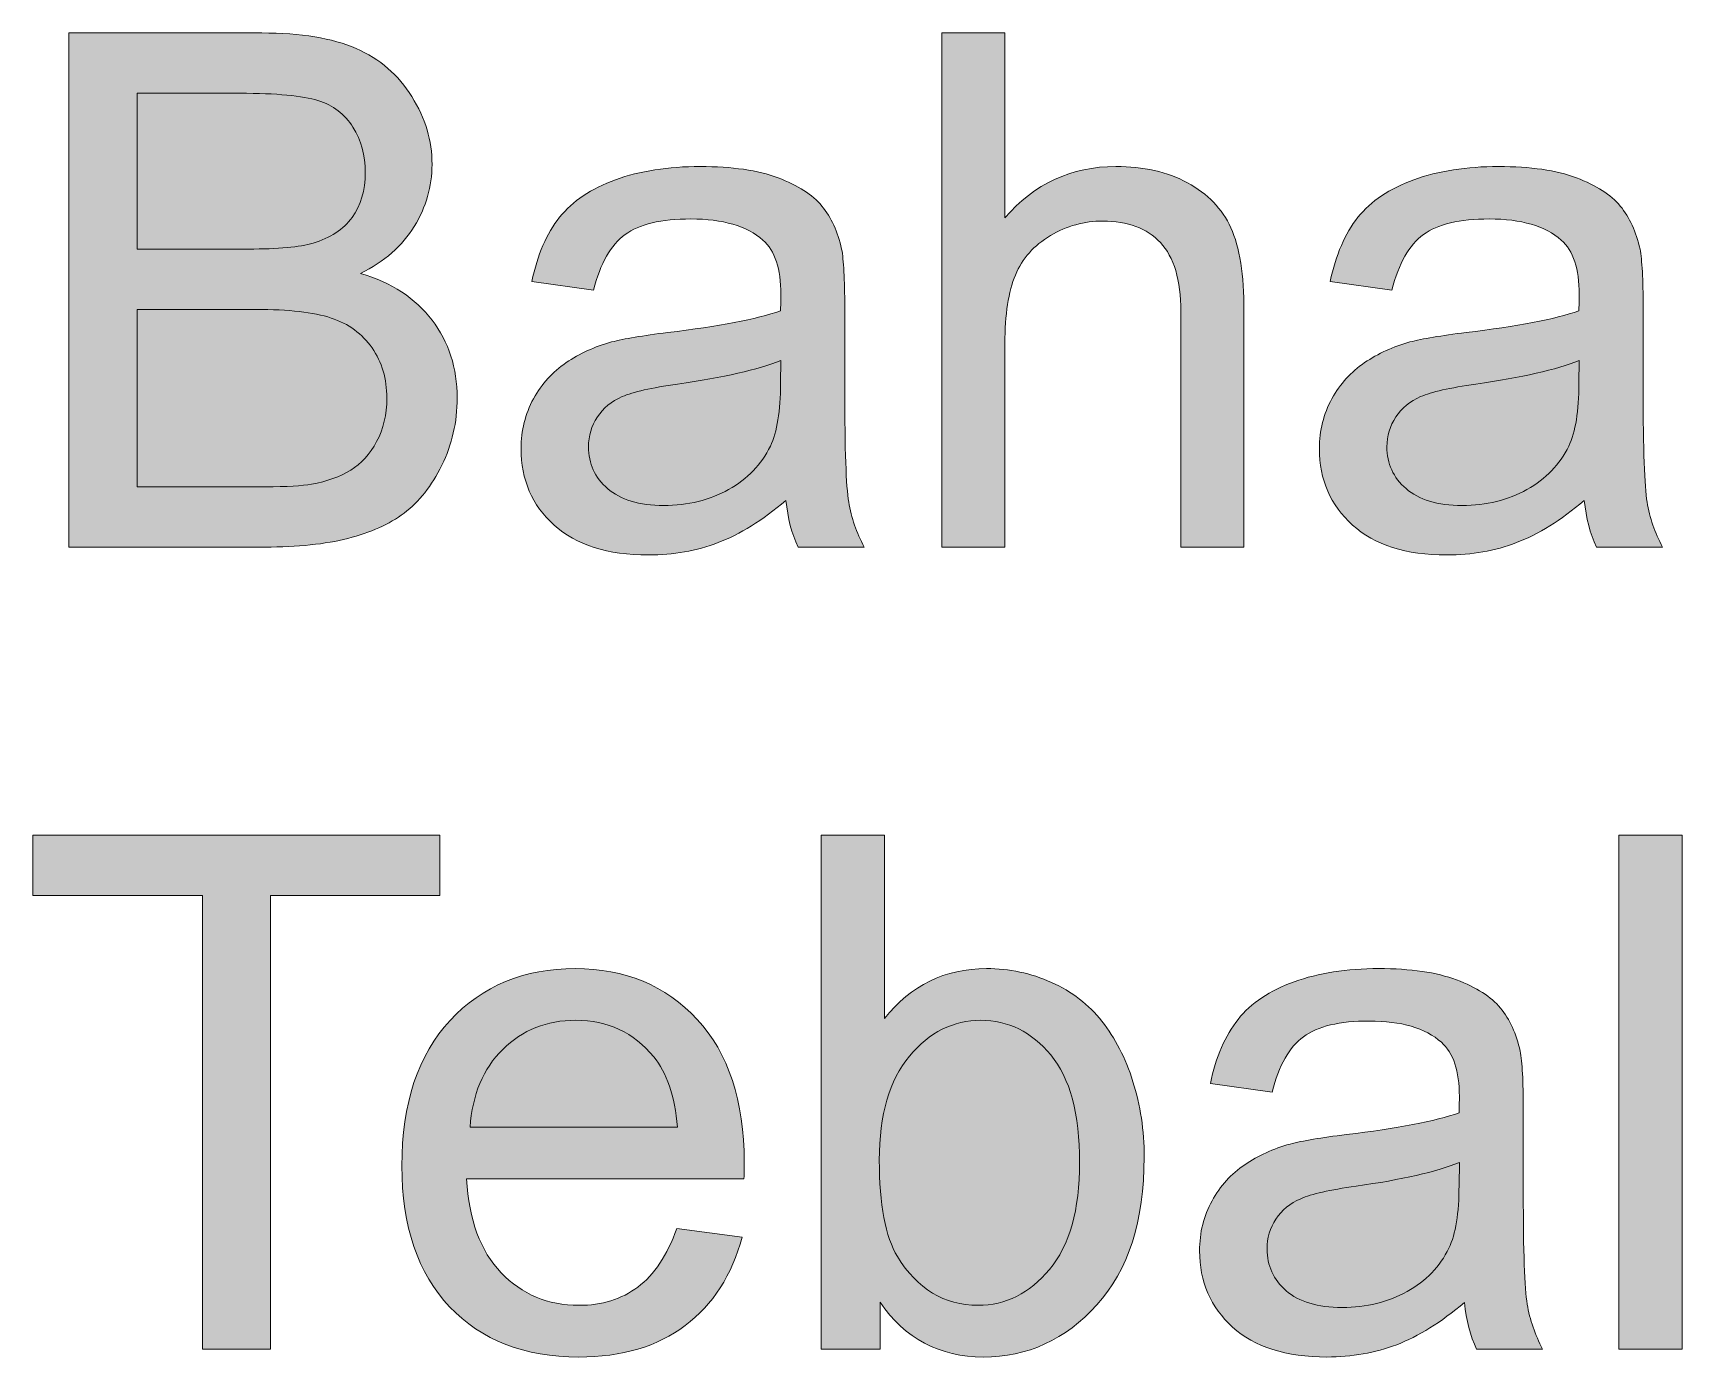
# Model space of a CAD drawing. Header units: centimetres. Extents: x -56 to 56, y -79 to 79.
# Drawn here: x 34.88 to 40.71, y 7.33 to 12.02 of the extents above; entities that cross this region are included whole.
import ezdxf

# ---------------------------------------------------------------- set-up
doc = ezdxf.new("R2010")
doc.units = ezdxf.units.CM
doc.header["$MEASUREMENT"] = 0
doc.layers.add('Layer 1', color=7, linetype='Continuous')

msp = doc.modelspace()

# ---------------------------------------------------------------- hatches: boundary and pattern name
at = {"layer": 'Layer 1'}
h = msp.add_hatch(color=250, dxfattribs=at)
edge = h.paths.add_edge_path(flags=0)
edge.add_spline(control_points=[(35.00271, 10.20026), (35.00271, 10.20026), (35.00271, 12.0189), (35.00271, 12.0189), (35.00271, 12.0189), (35.68512, 12.0189), (35.68512, 12.0189), (35.82398, 12.0189), (35.93531, 12.0007), (36.01956, 11.96387), (36.10338, 11.92704), (36.16899, 11.87031), (36.21641, 11.79369), (36.26424, 11.71749), (36.28795, 11.63748), (36.28795, 11.55366), (36.28795, 11.47619), (36.26678, 11.40295), (36.22487, 11.33437), (36.18296, 11.26579), (36.11946, 11.21033), (36.03437, 11.168), (36.14444, 11.13583), (36.22911, 11.08079), (36.28795, 11.0029), (36.34722, 10.92543), (36.37685, 10.83357), (36.37685, 10.72773), (36.37685, 10.64222), (36.35865, 10.56306), (36.32266, 10.48982), (36.28668, 10.41658), (36.24223, 10.36028), (36.18931, 10.32049), (36.1364, 10.28112), (36.06993, 10.25106), (35.99035, 10.23074), (35.91034, 10.21042), (35.81255, 10.20026), (35.69655, 10.20026), (35.69655, 10.20026), (35.00271, 10.20026), (35.00271, 10.20026)], knot_values=[0, 0, 0, 0, 0.0714286, 0.0714286, 0.0714286, 0.1428571, 0.1428571, 0.1428571, 0.2142857, 0.2142857, 0.2142857, 0.2857143, 0.2857143, 0.2857143, 0.3571429, 0.3571429, 0.3571429, 0.4285714, 0.4285714, 0.4285714, 0.5, 0.5, 0.5, 0.5714286, 0.5714286, 0.5714286, 0.6428571, 0.6428571, 0.6428571, 0.7142857, 0.7142857, 0.7142857, 0.7857143, 0.7857143, 0.7857143, 0.8571429, 0.8571429, 0.8571429, 0.9285714, 0.9285714, 0.9285714, 1, 1, 1, 1], degree=3, periodic=1)
h = msp.add_hatch(color=250, dxfattribs=at)
edge = h.paths.add_edge_path(flags=0)
edge.add_spline(control_points=[(38.09177, 10.20026), (38.09177, 10.20026), (38.09177, 12.0189), (38.09177, 12.0189), (38.09177, 12.0189), (38.31529, 12.0189), (38.31529, 12.0189), (38.31529, 12.0189), (38.31529, 11.36443), (38.31529, 11.36443), (38.41901, 11.48592), (38.54982, 11.54646), (38.70814, 11.54646), (38.80509, 11.54646), (38.88933, 11.52741), (38.9613, 11.48889), (39.03284, 11.45036), (39.08406, 11.39745), (39.11497, 11.32971), (39.14587, 11.26198), (39.16111, 11.16334), (39.16111, 11.03465), (39.16111, 11.03465), (39.16111, 10.20026), (39.16111, 10.20026), (39.16111, 10.20026), (38.93759, 10.20026), (38.93759, 10.20026), (38.93759, 10.20026), (38.93759, 11.0338), (38.93759, 11.0338), (38.93759, 11.14514), (38.91346, 11.22642), (38.86562, 11.27722), (38.81736, 11.32802), (38.74963, 11.35342), (38.66158, 11.35342), (38.59596, 11.35342), (38.53415, 11.33649), (38.47616, 11.3022), (38.41816, 11.26791), (38.3771, 11.22134), (38.35212, 11.1625), (38.32757, 11.10408), (38.31529, 11.02322), (38.31529, 10.91993), (38.31529, 10.91993), (38.31529, 10.20026), (38.31529, 10.20026), (38.31529, 10.20026), (38.09177, 10.20026), (38.09177, 10.20026)], knot_values=[0, 0, 0, 0, 0.0588235, 0.0588235, 0.0588235, 0.1176471, 0.1176471, 0.1176471, 0.1764706, 0.1764706, 0.1764706, 0.2352941, 0.2352941, 0.2352941, 0.2941176, 0.2941176, 0.2941176, 0.3529412, 0.3529412, 0.3529412, 0.4117647, 0.4117647, 0.4117647, 0.4705882, 0.4705882, 0.4705882, 0.5294118, 0.5294118, 0.5294118, 0.5882353, 0.5882353, 0.5882353, 0.6470588, 0.6470588, 0.6470588, 0.7058824, 0.7058824, 0.7058824, 0.7647059, 0.7647059, 0.7647059, 0.8235294, 0.8235294, 0.8235294, 0.8823529, 0.8823529, 0.8823529, 0.9411765, 0.9411765, 0.9411765, 1, 1, 1, 1], degree=3, periodic=1)
h = msp.add_hatch(color=250, dxfattribs=at)
edge = h.paths.add_edge_path(flags=0)
edge.add_spline(control_points=[(35.24401, 11.25436), (35.24401, 11.25436), (35.63729, 11.25436), (35.63729, 11.25436), (35.74397, 11.25436), (35.82059, 11.26156), (35.86673, 11.27553), (35.92812, 11.29373), (35.97426, 11.32421), (36.00516, 11.36654), (36.03607, 11.40888), (36.05173, 11.46179), (36.05173, 11.52572), (36.05173, 11.58625), (36.03734, 11.63959), (36.00813, 11.68531), (35.97934, 11.73146), (35.93785, 11.76321), (35.88409, 11.78014), (35.83033, 11.79707), (35.73804, 11.80554), (35.60765, 11.80554), (35.60765, 11.80554), (35.24401, 11.80554), (35.24401, 11.80554), (35.24401, 11.80554), (35.24401, 11.25436), (35.24401, 11.25436)], knot_values=[0, 0, 0, 0, 0.1111111, 0.1111111, 0.1111111, 0.2222222, 0.2222222, 0.2222222, 0.3333333, 0.3333333, 0.3333333, 0.4444444, 0.4444444, 0.4444444, 0.5555556, 0.5555556, 0.5555556, 0.6666667, 0.6666667, 0.6666667, 0.7777778, 0.7777778, 0.7777778, 0.8888889, 0.8888889, 0.8888889, 1, 1, 1, 1], degree=3, periodic=1)
h = msp.add_hatch(color=250, dxfattribs=at)
edge = h.paths.add_edge_path(flags=0)
edge.add_spline(control_points=[(37.54017, 10.36536), (37.4572, 10.29466), (37.37719, 10.24513), (37.30056, 10.21592), (37.22394, 10.18671), (37.14181, 10.17232), (37.05376, 10.17232), (36.90898, 10.17232), (36.79764, 10.20746), (36.71975, 10.27815), (36.64186, 10.34843), (36.60291, 10.4386), (36.60291, 10.54824), (36.60291, 10.61259), (36.61773, 10.67143), (36.64694, 10.72477), (36.67657, 10.77811), (36.71509, 10.82044), (36.76251, 10.85262), (36.81034, 10.88479), (36.86368, 10.90934), (36.92337, 10.92585), (36.9674, 10.93728), (37.03386, 10.94829), (37.12234, 10.9593), (37.30268, 10.98046), (37.43603, 11.00629), (37.52112, 11.03592), (37.52197, 11.0664), (37.52239, 11.08587), (37.52239, 11.09392), (37.52239, 11.18451), (37.50122, 11.24843), (37.45889, 11.28569), (37.40174, 11.33606), (37.31665, 11.36104), (37.20404, 11.36104), (37.09863, 11.36104), (37.02074, 11.34241), (36.97079, 11.30558), (36.92041, 11.26875), (36.88358, 11.20356), (36.85945, 11.10958), (36.85945, 11.10958), (36.64101, 11.14006), (36.64101, 11.14006), (36.66091, 11.23362), (36.6935, 11.30939), (36.73922, 11.36697), (36.78494, 11.42454), (36.85098, 11.46857), (36.93734, 11.49989), (37.02328, 11.5308), (37.12361, 11.54646), (37.23706, 11.54646), (37.34967, 11.54646), (37.44153, 11.53334), (37.51223, 11.50667), (37.5825, 11.48), (37.63457, 11.44698), (37.66759, 11.40676), (37.70061, 11.36654), (37.7239, 11.31574), (37.73744, 11.25436), (37.74464, 11.21626), (37.74845, 11.14768), (37.74845, 11.04904), (37.74845, 11.04904), (37.74845, 10.75271), (37.74845, 10.75271), (37.74845, 10.5457), (37.75311, 10.41489), (37.76242, 10.35943), (37.77131, 10.30398), (37.78994, 10.25106), (37.81703, 10.20026), (37.81703, 10.20026), (37.58335, 10.20026), (37.58335, 10.20026), (37.56091, 10.24725), (37.54652, 10.30228), (37.54017, 10.36536)], knot_values=[0, 0, 0, 0, 0.037037, 0.037037, 0.037037, 0.0740741, 0.0740741, 0.0740741, 0.1111111, 0.1111111, 0.1111111, 0.1481481, 0.1481481, 0.1481481, 0.1851852, 0.1851852, 0.1851852, 0.2222222, 0.2222222, 0.2222222, 0.2592593, 0.2592593, 0.2592593, 0.2962963, 0.2962963, 0.2962963, 0.3333333, 0.3333333, 0.3333333, 0.3703704, 0.3703704, 0.3703704, 0.4074074, 0.4074074, 0.4074074, 0.4444444, 0.4444444, 0.4444444, 0.4814815, 0.4814815, 0.4814815, 0.5185185, 0.5185185, 0.5185185, 0.5555556, 0.5555556, 0.5555556, 0.5925926, 0.5925926, 0.5925926, 0.6296296, 0.6296296, 0.6296296, 0.6666667, 0.6666667, 0.6666667, 0.7037037, 0.7037037, 0.7037037, 0.7407407, 0.7407407, 0.7407407, 0.7777778, 0.7777778, 0.7777778, 0.8148148, 0.8148148, 0.8148148, 0.8518519, 0.8518519, 0.8518519, 0.8888889, 0.8888889, 0.8888889, 0.9259259, 0.9259259, 0.9259259, 0.962963, 0.962963, 0.962963, 1, 1, 1, 1], degree=3, periodic=1)
h = msp.add_hatch(color=250, dxfattribs=at)
edge = h.paths.add_edge_path(flags=0)
edge.add_spline(control_points=[(40.36549, 10.36536), (40.28252, 10.29466), (40.20251, 10.24513), (40.12588, 10.21592), (40.04926, 10.18671), (39.96713, 10.17232), (39.87908, 10.17232), (39.7343, 10.17232), (39.62296, 10.20746), (39.54507, 10.27815), (39.46718, 10.34843), (39.42823, 10.4386), (39.42823, 10.54824), (39.42823, 10.61259), (39.44305, 10.67143), (39.47226, 10.72477), (39.50189, 10.77811), (39.54041, 10.82044), (39.58783, 10.85262), (39.63566, 10.88479), (39.689, 10.90934), (39.74869, 10.92585), (39.79272, 10.93728), (39.85918, 10.94829), (39.94766, 10.9593), (40.128, 10.98046), (40.26135, 11.00629), (40.34644, 11.03592), (40.34729, 11.0664), (40.34771, 11.08587), (40.34771, 11.09392), (40.34771, 11.18451), (40.32654, 11.24843), (40.28421, 11.28569), (40.22706, 11.33606), (40.14197, 11.36104), (40.02936, 11.36104), (39.92395, 11.36104), (39.84606, 11.34241), (39.79611, 11.30558), (39.74573, 11.26875), (39.7089, 11.20356), (39.68477, 11.10958), (39.68477, 11.10958), (39.46633, 11.14006), (39.46633, 11.14006), (39.48623, 11.23362), (39.51882, 11.30939), (39.56454, 11.36697), (39.61026, 11.42454), (39.6763, 11.46857), (39.76266, 11.49989), (39.8486, 11.5308), (39.94893, 11.54646), (40.06238, 11.54646), (40.17499, 11.54646), (40.26685, 11.53334), (40.33755, 11.50667), (40.40782, 11.48), (40.45989, 11.44698), (40.49291, 11.40676), (40.52593, 11.36654), (40.54922, 11.31574), (40.56276, 11.25436), (40.56996, 11.21626), (40.57377, 11.14768), (40.57377, 11.04904), (40.57377, 11.04904), (40.57377, 10.75271), (40.57377, 10.75271), (40.57377, 10.5457), (40.57843, 10.41489), (40.58774, 10.35943), (40.59663, 10.30398), (40.61526, 10.25106), (40.64235, 10.20026), (40.64235, 10.20026), (40.40867, 10.20026), (40.40867, 10.20026), (40.38623, 10.24725), (40.37184, 10.30228), (40.36549, 10.36536)], knot_values=[0, 0, 0, 0, 0.037037, 0.037037, 0.037037, 0.0740741, 0.0740741, 0.0740741, 0.1111111, 0.1111111, 0.1111111, 0.1481481, 0.1481481, 0.1481481, 0.1851852, 0.1851852, 0.1851852, 0.2222222, 0.2222222, 0.2222222, 0.2592593, 0.2592593, 0.2592593, 0.2962963, 0.2962963, 0.2962963, 0.3333333, 0.3333333, 0.3333333, 0.3703704, 0.3703704, 0.3703704, 0.4074074, 0.4074074, 0.4074074, 0.4444444, 0.4444444, 0.4444444, 0.4814815, 0.4814815, 0.4814815, 0.5185185, 0.5185185, 0.5185185, 0.5555556, 0.5555556, 0.5555556, 0.5925926, 0.5925926, 0.5925926, 0.6296296, 0.6296296, 0.6296296, 0.6666667, 0.6666667, 0.6666667, 0.7037037, 0.7037037, 0.7037037, 0.7407407, 0.7407407, 0.7407407, 0.7777778, 0.7777778, 0.7777778, 0.8148148, 0.8148148, 0.8148148, 0.8518519, 0.8518519, 0.8518519, 0.8888889, 0.8888889, 0.8888889, 0.9259259, 0.9259259, 0.9259259, 0.962963, 0.962963, 0.962963, 1, 1, 1, 1], degree=3, periodic=1)
h = msp.add_hatch(color=250, dxfattribs=at)
edge = h.paths.add_edge_path(flags=0)
edge.add_spline(control_points=[(35.24401, 10.41362), (35.24401, 10.41362), (35.69698, 10.41362), (35.69698, 10.41362), (35.77487, 10.41362), (35.82948, 10.41658), (35.86123, 10.42251), (35.91626, 10.43225), (35.96283, 10.44876), (36.00008, 10.47204), (36.03734, 10.49532), (36.06782, 10.52919), (36.09195, 10.57364), (36.11608, 10.61809), (36.12793, 10.66931), (36.12793, 10.72731), (36.12793, 10.79547), (36.11057, 10.85431), (36.07544, 10.90469), (36.04072, 10.95506), (35.99246, 10.9902), (35.93066, 11.01052), (35.86927, 11.03084), (35.78037, 11.041), (35.6648, 11.041), (35.6648, 11.041), (35.24401, 11.041), (35.24401, 11.041), (35.24401, 11.041), (35.24401, 10.41362), (35.24401, 10.41362)], knot_values=[0, 0, 0, 0, 0.1, 0.1, 0.1, 0.2, 0.2, 0.2, 0.3, 0.3, 0.3, 0.4, 0.4, 0.4, 0.5, 0.5, 0.5, 0.6, 0.6, 0.6, 0.7, 0.7, 0.7, 0.8, 0.8, 0.8, 0.9, 0.9, 0.9, 1, 1, 1, 1], degree=3, periodic=1)
h = msp.add_hatch(color=250, dxfattribs=at)
edge = h.paths.add_edge_path(flags=0)
edge.add_spline(control_points=[(37.52239, 10.86066), (37.44111, 10.82764), (37.31919, 10.7997), (37.15663, 10.77684), (37.06434, 10.76372), (36.99915, 10.7489), (36.96105, 10.73239), (36.92295, 10.71588), (36.89374, 10.69175), (36.873, 10.66042), (36.85225, 10.62867), (36.84167, 10.59354), (36.84167, 10.55459), (36.84167, 10.49575), (36.86411, 10.44622), (36.9094, 10.40685), (36.9547, 10.36748), (37.02074, 10.34758), (37.10752, 10.34758), (37.19346, 10.34758), (37.27008, 10.36621), (37.33739, 10.40388), (37.40428, 10.44114), (37.45381, 10.49236), (37.48514, 10.55713), (37.50927, 10.60751), (37.52112, 10.68159), (37.52112, 10.77938), (37.52112, 10.77938), (37.52239, 10.86066), (37.52239, 10.86066)], knot_values=[0, 0, 0, 0, 0.1, 0.1, 0.1, 0.2, 0.2, 0.2, 0.3, 0.3, 0.3, 0.4, 0.4, 0.4, 0.5, 0.5, 0.5, 0.6, 0.6, 0.6, 0.7, 0.7, 0.7, 0.8, 0.8, 0.8, 0.9, 0.9, 0.9, 1, 1, 1, 1], degree=3, periodic=1)
h = msp.add_hatch(color=250, dxfattribs=at)
edge = h.paths.add_edge_path(flags=0)
edge.add_spline(control_points=[(40.34771, 10.86066), (40.26643, 10.82764), (40.14451, 10.7997), (39.98195, 10.77684), (39.88966, 10.76372), (39.82447, 10.7489), (39.78637, 10.73239), (39.74827, 10.71588), (39.71906, 10.69175), (39.69832, 10.66042), (39.67757, 10.62867), (39.66699, 10.59354), (39.66699, 10.55459), (39.66699, 10.49575), (39.68943, 10.44622), (39.73472, 10.40685), (39.78002, 10.36748), (39.84606, 10.34758), (39.93284, 10.34758), (40.01878, 10.34758), (40.0954, 10.36621), (40.16271, 10.40388), (40.2296, 10.44114), (40.27913, 10.49236), (40.31046, 10.55713), (40.33459, 10.60751), (40.34644, 10.68159), (40.34644, 10.77938), (40.34644, 10.77938), (40.34771, 10.86066), (40.34771, 10.86066)], knot_values=[0, 0, 0, 0, 0.1, 0.1, 0.1, 0.2, 0.2, 0.2, 0.3, 0.3, 0.3, 0.4, 0.4, 0.4, 0.5, 0.5, 0.5, 0.6, 0.6, 0.6, 0.7, 0.7, 0.7, 0.8, 0.8, 0.8, 0.9, 0.9, 0.9, 1, 1, 1, 1], degree=3, periodic=1)
h = msp.add_hatch(color=250, dxfattribs=at)
edge = h.paths.add_edge_path(flags=0)
edge.add_spline(control_points=[(35.47515, 7.36265), (35.47515, 7.36265), (35.47515, 8.96793), (35.47515, 8.96793), (35.47515, 8.96793), (34.87571, 8.96793), (34.87571, 8.96793), (34.87571, 8.96793), (34.87571, 9.18129), (34.87571, 9.18129), (34.87571, 9.18129), (36.31589, 9.18129), (36.31589, 9.18129), (36.31589, 9.18129), (36.31589, 8.96793), (36.31589, 8.96793), (36.31589, 8.96793), (35.71645, 8.96793), (35.71645, 8.96793), (35.71645, 8.96793), (35.71645, 7.36265), (35.71645, 7.36265), (35.71645, 7.36265), (35.47515, 7.36265), (35.47515, 7.36265)], knot_values=[0, 0, 0, 0, 0.125, 0.125, 0.125, 0.25, 0.25, 0.25, 0.375, 0.375, 0.375, 0.5, 0.5, 0.5, 0.625, 0.625, 0.625, 0.75, 0.75, 0.75, 0.875, 0.875, 0.875, 1, 1, 1, 1], degree=3, periodic=1)
h = msp.add_hatch(color=250, dxfattribs=at)
edge = h.paths.add_edge_path(flags=0)
edge.add_spline(control_points=[(37.87333, 7.36265), (37.87333, 7.36265), (37.66505, 7.36265), (37.66505, 7.36265), (37.66505, 7.36265), (37.66505, 9.18129), (37.66505, 9.18129), (37.66505, 9.18129), (37.88857, 9.18129), (37.88857, 9.18129), (37.88857, 9.18129), (37.88857, 8.53232), (37.88857, 8.53232), (37.98297, 8.65001), (38.1032, 8.70885), (38.24967, 8.70885), (38.33053, 8.70885), (38.40758, 8.69276), (38.47997, 8.66017), (38.55236, 8.62757), (38.61162, 8.58143), (38.65861, 8.52258), (38.70518, 8.46332), (38.74201, 8.3922), (38.76826, 8.3088), (38.79493, 8.22583), (38.80805, 8.1365), (38.80805, 8.04168), (38.80805, 7.81646), (38.75217, 7.64205), (38.64083, 7.51928), (38.52907, 7.39609), (38.3953, 7.33471), (38.23909, 7.33471), (38.08373, 7.33471), (37.96181, 7.39948), (37.87333, 7.5286), (37.87333, 7.5286), (37.87333, 7.36265), (37.87333, 7.36265)], knot_values=[0, 0, 0, 0, 0.0769231, 0.0769231, 0.0769231, 0.1538462, 0.1538462, 0.1538462, 0.2307692, 0.2307692, 0.2307692, 0.3076923, 0.3076923, 0.3076923, 0.3846154, 0.3846154, 0.3846154, 0.4615385, 0.4615385, 0.4615385, 0.5384615, 0.5384615, 0.5384615, 0.6153846, 0.6153846, 0.6153846, 0.6923077, 0.6923077, 0.6923077, 0.7692308, 0.7692308, 0.7692308, 0.8461538, 0.8461538, 0.8461538, 0.9230769, 0.9230769, 0.9230769, 1, 1, 1, 1], degree=3, periodic=1)
h = msp.add_hatch(color=250, dxfattribs=at)
edge = h.paths.add_edge_path(flags=0)
edge.add_spline(control_points=[(40.48783, 7.36265), (40.48783, 7.36265), (40.48783, 9.18129), (40.48783, 9.18129), (40.48783, 9.18129), (40.71135, 9.18129), (40.71135, 9.18129), (40.71135, 9.18129), (40.71135, 7.36265), (40.71135, 7.36265), (40.71135, 7.36265), (40.48783, 7.36265), (40.48783, 7.36265)], knot_values=[0, 0, 0, 0, 0.25, 0.25, 0.25, 0.5, 0.5, 0.5, 0.75, 0.75, 0.75, 1, 1, 1, 1], degree=3, periodic=1)
h = msp.add_hatch(color=250, dxfattribs=at)
edge = h.paths.add_edge_path(flags=0)
edge.add_spline(control_points=[(37.15409, 7.78937), (37.15409, 7.78937), (37.38523, 7.75889), (37.38523, 7.75889), (37.34925, 7.62469), (37.28194, 7.52013), (37.18372, 7.44605), (37.08551, 7.37196), (36.9602, 7.33471), (36.80738, 7.33471), (36.61519, 7.33471), (36.46279, 7.39398), (36.35018, 7.51251), (36.23757, 7.63062), (36.18127, 7.79699), (36.18127, 8.01077), (36.18127, 8.23175), (36.238, 8.40363), (36.35187, 8.52555), (36.46575, 8.64789), (36.61349, 8.70885), (36.7951, 8.70885), (36.97079, 8.70885), (37.1143, 8.64916), (37.22563, 8.52936), (37.33697, 8.40955), (37.39285, 8.24107), (37.39285, 8.0239), (37.39285, 8.01077), (37.39243, 7.99088), (37.39158, 7.96463), (37.39158, 7.96463), (36.40987, 7.96463), (36.40987, 7.96463), (36.41834, 7.82027), (36.45898, 7.70936), (36.53264, 7.63274), (36.60587, 7.55611), (36.69774, 7.51759), (36.80738, 7.51759), (36.88908, 7.51759), (36.95893, 7.53918), (37.01651, 7.58236), (37.0745, 7.62554), (37.12022, 7.69454), (37.15409, 7.78937)], knot_values=[0, 0, 0, 0, 0.0666667, 0.0666667, 0.0666667, 0.1333333, 0.1333333, 0.1333333, 0.2, 0.2, 0.2, 0.2666667, 0.2666667, 0.2666667, 0.3333333, 0.3333333, 0.3333333, 0.4, 0.4, 0.4, 0.4666667, 0.4666667, 0.4666667, 0.5333333, 0.5333333, 0.5333333, 0.6, 0.6, 0.6, 0.6666667, 0.6666667, 0.6666667, 0.7333333, 0.7333333, 0.7333333, 0.8, 0.8, 0.8, 0.8666667, 0.8666667, 0.8666667, 0.9333333, 0.9333333, 0.9333333, 1, 1, 1, 1], degree=3, periodic=1)
h = msp.add_hatch(color=250, dxfattribs=at)
edge = h.paths.add_edge_path(flags=0)
edge.add_spline(control_points=[(39.94131, 7.52775), (39.85834, 7.45705), (39.77833, 7.40752), (39.7017, 7.37831), (39.62508, 7.3491), (39.54295, 7.33471), (39.4549, 7.33471), (39.31012, 7.33471), (39.19878, 7.36985), (39.12089, 7.44054), (39.043, 7.51082), (39.00405, 7.60099), (39.00405, 7.71063), (39.00405, 7.77498), (39.01887, 7.83382), (39.04808, 7.88716), (39.07771, 7.9405), (39.11623, 7.98283), (39.16365, 8.01501), (39.21148, 8.04718), (39.26482, 8.07173), (39.32451, 8.08824), (39.36854, 8.09967), (39.435, 8.11068), (39.52348, 8.12169), (39.70382, 8.14285), (39.83717, 8.16868), (39.92226, 8.19831), (39.92311, 8.22879), (39.92353, 8.24826), (39.92353, 8.25631), (39.92353, 8.3469), (39.90236, 8.41082), (39.86003, 8.44808), (39.80288, 8.49845), (39.71779, 8.52343), (39.60518, 8.52343), (39.49977, 8.52343), (39.42188, 8.5048), (39.37193, 8.46797), (39.32155, 8.43114), (39.28472, 8.36595), (39.26059, 8.27197), (39.26059, 8.27197), (39.04215, 8.30245), (39.04215, 8.30245), (39.06205, 8.39601), (39.09464, 8.47178), (39.14036, 8.52936), (39.18608, 8.58693), (39.25212, 8.63096), (39.33848, 8.66228), (39.42442, 8.69319), (39.52475, 8.70885), (39.6382, 8.70885), (39.75081, 8.70885), (39.84267, 8.69573), (39.91337, 8.66906), (39.98364, 8.64239), (40.03571, 8.60937), (40.06873, 8.56915), (40.10175, 8.52893), (40.12504, 8.47813), (40.13858, 8.41675), (40.14578, 8.37865), (40.14959, 8.31007), (40.14959, 8.21143), (40.14959, 8.21143), (40.14959, 7.9151), (40.14959, 7.9151), (40.14959, 7.70809), (40.15425, 7.57728), (40.16356, 7.52182), (40.17245, 7.46637), (40.19108, 7.41345), (40.21817, 7.36265), (40.21817, 7.36265), (39.98449, 7.36265), (39.98449, 7.36265), (39.96205, 7.40964), (39.94766, 7.46467), (39.94131, 7.52775)], knot_values=[0, 0, 0, 0, 0.037037, 0.037037, 0.037037, 0.0740741, 0.0740741, 0.0740741, 0.1111111, 0.1111111, 0.1111111, 0.1481481, 0.1481481, 0.1481481, 0.1851852, 0.1851852, 0.1851852, 0.2222222, 0.2222222, 0.2222222, 0.2592593, 0.2592593, 0.2592593, 0.2962963, 0.2962963, 0.2962963, 0.3333333, 0.3333333, 0.3333333, 0.3703704, 0.3703704, 0.3703704, 0.4074074, 0.4074074, 0.4074074, 0.4444444, 0.4444444, 0.4444444, 0.4814815, 0.4814815, 0.4814815, 0.5185185, 0.5185185, 0.5185185, 0.5555556, 0.5555556, 0.5555556, 0.5925926, 0.5925926, 0.5925926, 0.6296296, 0.6296296, 0.6296296, 0.6666667, 0.6666667, 0.6666667, 0.7037037, 0.7037037, 0.7037037, 0.7407407, 0.7407407, 0.7407407, 0.7777778, 0.7777778, 0.7777778, 0.8148148, 0.8148148, 0.8148148, 0.8518519, 0.8518519, 0.8518519, 0.8888889, 0.8888889, 0.8888889, 0.9259259, 0.9259259, 0.9259259, 0.962963, 0.962963, 0.962963, 1, 1, 1, 1], degree=3, periodic=1)
h = msp.add_hatch(color=250, dxfattribs=at)
edge = h.paths.add_edge_path(flags=0)
edge.add_spline(control_points=[(36.42257, 8.14751), (36.42257, 8.14751), (37.15663, 8.14751), (37.15663, 8.14751), (37.14689, 8.25842), (37.11853, 8.3414), (37.07239, 8.39685), (37.00169, 8.48279), (36.9094, 8.52597), (36.79637, 8.52597), (36.69393, 8.52597), (36.60799, 8.49168), (36.53814, 8.4231), (36.46871, 8.35452), (36.43019, 8.26266), (36.42257, 8.14751)], knot_values=[0, 0, 0, 0, 0.2, 0.2, 0.2, 0.4, 0.4, 0.4, 0.6, 0.6, 0.6, 0.8, 0.8, 0.8, 1, 1, 1, 1], degree=3, periodic=1)
h = msp.add_hatch(color=250, dxfattribs=at)
edge = h.paths.add_edge_path(flags=0)
edge.add_spline(control_points=[(37.87079, 8.03152), (37.87079, 7.87404), (37.89238, 7.76016), (37.93514, 7.68989), (38.00541, 7.57516), (38.10024, 7.51759), (38.22004, 7.51759), (38.31783, 7.51759), (38.40207, 7.55992), (38.47277, 7.64459), (38.54389, 7.72926), (38.57945, 7.85541), (38.57945, 8.02305), (38.57945, 8.19492), (38.54558, 8.3215), (38.47743, 8.4032), (38.40927, 8.48491), (38.32672, 8.52597), (38.2302, 8.52597), (38.13241, 8.52597), (38.04817, 8.48364), (37.97747, 8.39897), (37.90635, 8.3143), (37.87079, 8.19196), (37.87079, 8.03152)], knot_values=[0, 0, 0, 0, 0.125, 0.125, 0.125, 0.25, 0.25, 0.25, 0.375, 0.375, 0.375, 0.5, 0.5, 0.5, 0.625, 0.625, 0.625, 0.75, 0.75, 0.75, 0.875, 0.875, 0.875, 1, 1, 1, 1], degree=3, periodic=1)
h = msp.add_hatch(color=250, dxfattribs=at)
edge = h.paths.add_edge_path(flags=0)
edge.add_spline(control_points=[(39.92353, 8.02305), (39.84225, 7.99003), (39.72033, 7.96209), (39.55777, 7.93923), (39.46548, 7.92611), (39.40029, 7.91129), (39.36219, 7.89478), (39.32409, 7.87827), (39.29488, 7.85414), (39.27414, 7.82281), (39.25339, 7.79106), (39.24281, 7.75593), (39.24281, 7.71698), (39.24281, 7.65814), (39.26525, 7.60861), (39.31054, 7.56924), (39.35584, 7.52987), (39.42188, 7.50997), (39.50866, 7.50997), (39.5946, 7.50997), (39.67122, 7.5286), (39.73853, 7.56627), (39.80542, 7.60353), (39.85495, 7.65475), (39.88628, 7.71952), (39.91041, 7.7699), (39.92226, 7.84398), (39.92226, 7.94177), (39.92226, 7.94177), (39.92353, 8.02305), (39.92353, 8.02305)], knot_values=[0, 0, 0, 0, 0.1, 0.1, 0.1, 0.2, 0.2, 0.2, 0.3, 0.3, 0.3, 0.4, 0.4, 0.4, 0.5, 0.5, 0.5, 0.6, 0.6, 0.6, 0.7, 0.7, 0.7, 0.8, 0.8, 0.8, 0.9, 0.9, 0.9, 1, 1, 1, 1], degree=3, periodic=1)

# ---------------------------------------------------------------- linework, layer by layer
at = {"layer": 'Layer 1', "color": 250, "lineweight": 9}
for points, knots in [([(35.00271, 10.20026), (35.00271, 10.20026), (35.00271, 12.0189), (35.00271, 12.0189), (35.00271, 12.0189), (35.68512, 12.0189), (35.68512, 12.0189), (35.82398, 12.0189), (35.93531, 12.0007), (36.01956, 11.96387), (36.10338, 11.92704), (36.16899, 11.87031), (36.21641, 11.79369), (36.26424, 11.71749), (36.28795, 11.63748), (36.28795, 11.55366), (36.28795, 11.47619), (36.26678, 11.40295), (36.22487, 11.33437), (36.18296, 11.26579), (36.11946, 11.21033), (36.03437, 11.168), (36.14444, 11.13583), (36.22911, 11.08079), (36.28795, 11.0029), (36.34722, 10.92543), (36.37685, 10.83357), (36.37685, 10.72773), (36.37685, 10.64222), (36.35865, 10.56306), (36.32266, 10.48982), (36.28668, 10.41658), (36.24223, 10.36028), (36.18931, 10.32049), (36.1364, 10.28112), (36.06993, 10.25106), (35.99035, 10.23074), (35.91034, 10.21042), (35.81255, 10.20026), (35.69655, 10.20026), (35.69655, 10.20026), (35.00271, 10.20026), (35.00271, 10.20026)], [0, 0, 0, 0, 0.0714286, 0.0714286, 0.0714286, 0.1428571, 0.1428571, 0.1428571, 0.2142857, 0.2142857, 0.2142857, 0.2857143, 0.2857143, 0.2857143, 0.3571429, 0.3571429, 0.3571429, 0.4285714, 0.4285714, 0.4285714, 0.5, 0.5, 0.5, 0.5714286, 0.5714286, 0.5714286, 0.6428571, 0.6428571, 0.6428571, 0.7142857, 0.7142857, 0.7142857, 0.7857143, 0.7857143, 0.7857143, 0.8571429, 0.8571429, 0.8571429, 0.9285714, 0.9285714, 0.9285714, 1, 1, 1, 1]), ([(38.09177, 10.20026), (38.09177, 10.20026), (38.09177, 12.0189), (38.09177, 12.0189), (38.09177, 12.0189), (38.31529, 12.0189), (38.31529, 12.0189), (38.31529, 12.0189), (38.31529, 11.36443), (38.31529, 11.36443), (38.41901, 11.48592), (38.54982, 11.54646), (38.70814, 11.54646), (38.80509, 11.54646), (38.88933, 11.52741), (38.9613, 11.48889), (39.03284, 11.45036), (39.08406, 11.39745), (39.11497, 11.32971), (39.14587, 11.26198), (39.16111, 11.16334), (39.16111, 11.03465), (39.16111, 11.03465), (39.16111, 10.20026), (39.16111, 10.20026), (39.16111, 10.20026), (38.93759, 10.20026), (38.93759, 10.20026), (38.93759, 10.20026), (38.93759, 11.0338), (38.93759, 11.0338), (38.93759, 11.14514), (38.91346, 11.22642), (38.86562, 11.27722), (38.81736, 11.32802), (38.74963, 11.35342), (38.66158, 11.35342), (38.59596, 11.35342), (38.53415, 11.33649), (38.47616, 11.3022), (38.41816, 11.26791), (38.3771, 11.22134), (38.35212, 11.1625), (38.32757, 11.10408), (38.31529, 11.02322), (38.31529, 10.91993), (38.31529, 10.91993), (38.31529, 10.20026), (38.31529, 10.20026), (38.31529, 10.20026), (38.09177, 10.20026), (38.09177, 10.20026)], [0, 0, 0, 0, 0.0588235, 0.0588235, 0.0588235, 0.1176471, 0.1176471, 0.1176471, 0.1764706, 0.1764706, 0.1764706, 0.2352941, 0.2352941, 0.2352941, 0.2941176, 0.2941176, 0.2941176, 0.3529412, 0.3529412, 0.3529412, 0.4117647, 0.4117647, 0.4117647, 0.4705882, 0.4705882, 0.4705882, 0.5294118, 0.5294118, 0.5294118, 0.5882353, 0.5882353, 0.5882353, 0.6470588, 0.6470588, 0.6470588, 0.7058824, 0.7058824, 0.7058824, 0.7647059, 0.7647059, 0.7647059, 0.8235294, 0.8235294, 0.8235294, 0.8823529, 0.8823529, 0.8823529, 0.9411765, 0.9411765, 0.9411765, 1, 1, 1, 1]), ([(35.24401, 11.25436), (35.24401, 11.25436), (35.63729, 11.25436), (35.63729, 11.25436), (35.74397, 11.25436), (35.82059, 11.26156), (35.86673, 11.27553), (35.92812, 11.29373), (35.97426, 11.32421), (36.00516, 11.36654), (36.03607, 11.40888), (36.05173, 11.46179), (36.05173, 11.52572), (36.05173, 11.58625), (36.03734, 11.63959), (36.00813, 11.68531), (35.97934, 11.73146), (35.93785, 11.76321), (35.88409, 11.78014), (35.83033, 11.79707), (35.73804, 11.80554), (35.60765, 11.80554), (35.60765, 11.80554), (35.24401, 11.80554), (35.24401, 11.80554), (35.24401, 11.80554), (35.24401, 11.25436), (35.24401, 11.25436)], [0, 0, 0, 0, 0.1111111, 0.1111111, 0.1111111, 0.2222222, 0.2222222, 0.2222222, 0.3333333, 0.3333333, 0.3333333, 0.4444444, 0.4444444, 0.4444444, 0.5555556, 0.5555556, 0.5555556, 0.6666667, 0.6666667, 0.6666667, 0.7777778, 0.7777778, 0.7777778, 0.8888889, 0.8888889, 0.8888889, 1, 1, 1, 1]), ([(37.54017, 10.36536), (37.4572, 10.29466), (37.37719, 10.24513), (37.30056, 10.21592), (37.22394, 10.18671), (37.14181, 10.17232), (37.05376, 10.17232), (36.90898, 10.17232), (36.79764, 10.20746), (36.71975, 10.27815), (36.64186, 10.34843), (36.60291, 10.4386), (36.60291, 10.54824), (36.60291, 10.61259), (36.61773, 10.67143), (36.64694, 10.72477), (36.67657, 10.77811), (36.71509, 10.82044), (36.76251, 10.85262), (36.81034, 10.88479), (36.86368, 10.90934), (36.92337, 10.92585), (36.9674, 10.93728), (37.03386, 10.94829), (37.12234, 10.9593), (37.30268, 10.98046), (37.43603, 11.00629), (37.52112, 11.03592), (37.52197, 11.0664), (37.52239, 11.08587), (37.52239, 11.09392), (37.52239, 11.18451), (37.50122, 11.24843), (37.45889, 11.28569), (37.40174, 11.33606), (37.31665, 11.36104), (37.20404, 11.36104), (37.09863, 11.36104), (37.02074, 11.34241), (36.97079, 11.30558), (36.92041, 11.26875), (36.88358, 11.20356), (36.85945, 11.10958), (36.85945, 11.10958), (36.64101, 11.14006), (36.64101, 11.14006), (36.66091, 11.23362), (36.6935, 11.30939), (36.73922, 11.36697), (36.78494, 11.42454), (36.85098, 11.46857), (36.93734, 11.49989), (37.02328, 11.5308), (37.12361, 11.54646), (37.23706, 11.54646), (37.34967, 11.54646), (37.44153, 11.53334), (37.51223, 11.50667), (37.5825, 11.48), (37.63457, 11.44698), (37.66759, 11.40676), (37.70061, 11.36654), (37.7239, 11.31574), (37.73744, 11.25436), (37.74464, 11.21626), (37.74845, 11.14768), (37.74845, 11.04904), (37.74845, 11.04904), (37.74845, 10.75271), (37.74845, 10.75271), (37.74845, 10.5457), (37.75311, 10.41489), (37.76242, 10.35943), (37.77131, 10.30398), (37.78994, 10.25106), (37.81703, 10.20026), (37.81703, 10.20026), (37.58335, 10.20026), (37.58335, 10.20026), (37.56091, 10.24725), (37.54652, 10.30228), (37.54017, 10.36536)], [0, 0, 0, 0, 0.037037, 0.037037, 0.037037, 0.0740741, 0.0740741, 0.0740741, 0.1111111, 0.1111111, 0.1111111, 0.1481481, 0.1481481, 0.1481481, 0.1851852, 0.1851852, 0.1851852, 0.2222222, 0.2222222, 0.2222222, 0.2592593, 0.2592593, 0.2592593, 0.2962963, 0.2962963, 0.2962963, 0.3333333, 0.3333333, 0.3333333, 0.3703704, 0.3703704, 0.3703704, 0.4074074, 0.4074074, 0.4074074, 0.4444444, 0.4444444, 0.4444444, 0.4814815, 0.4814815, 0.4814815, 0.5185185, 0.5185185, 0.5185185, 0.5555556, 0.5555556, 0.5555556, 0.5925926, 0.5925926, 0.5925926, 0.6296296, 0.6296296, 0.6296296, 0.6666667, 0.6666667, 0.6666667, 0.7037037, 0.7037037, 0.7037037, 0.7407407, 0.7407407, 0.7407407, 0.7777778, 0.7777778, 0.7777778, 0.8148148, 0.8148148, 0.8148148, 0.8518519, 0.8518519, 0.8518519, 0.8888889, 0.8888889, 0.8888889, 0.9259259, 0.9259259, 0.9259259, 0.962963, 0.962963, 0.962963, 1, 1, 1, 1]), ([(40.36549, 10.36536), (40.28252, 10.29466), (40.20251, 10.24513), (40.12588, 10.21592), (40.04926, 10.18671), (39.96713, 10.17232), (39.87908, 10.17232), (39.7343, 10.17232), (39.62296, 10.20746), (39.54507, 10.27815), (39.46718, 10.34843), (39.42823, 10.4386), (39.42823, 10.54824), (39.42823, 10.61259), (39.44305, 10.67143), (39.47226, 10.72477), (39.50189, 10.77811), (39.54041, 10.82044), (39.58783, 10.85262), (39.63566, 10.88479), (39.689, 10.90934), (39.74869, 10.92585), (39.79272, 10.93728), (39.85918, 10.94829), (39.94766, 10.9593), (40.128, 10.98046), (40.26135, 11.00629), (40.34644, 11.03592), (40.34729, 11.0664), (40.34771, 11.08587), (40.34771, 11.09392), (40.34771, 11.18451), (40.32654, 11.24843), (40.28421, 11.28569), (40.22706, 11.33606), (40.14197, 11.36104), (40.02936, 11.36104), (39.92395, 11.36104), (39.84606, 11.34241), (39.79611, 11.30558), (39.74573, 11.26875), (39.7089, 11.20356), (39.68477, 11.10958), (39.68477, 11.10958), (39.46633, 11.14006), (39.46633, 11.14006), (39.48623, 11.23362), (39.51882, 11.30939), (39.56454, 11.36697), (39.61026, 11.42454), (39.6763, 11.46857), (39.76266, 11.49989), (39.8486, 11.5308), (39.94893, 11.54646), (40.06238, 11.54646), (40.17499, 11.54646), (40.26685, 11.53334), (40.33755, 11.50667), (40.40782, 11.48), (40.45989, 11.44698), (40.49291, 11.40676), (40.52593, 11.36654), (40.54922, 11.31574), (40.56276, 11.25436), (40.56996, 11.21626), (40.57377, 11.14768), (40.57377, 11.04904), (40.57377, 11.04904), (40.57377, 10.75271), (40.57377, 10.75271), (40.57377, 10.5457), (40.57843, 10.41489), (40.58774, 10.35943), (40.59663, 10.30398), (40.61526, 10.25106), (40.64235, 10.20026), (40.64235, 10.20026), (40.40867, 10.20026), (40.40867, 10.20026), (40.38623, 10.24725), (40.37184, 10.30228), (40.36549, 10.36536)], [0, 0, 0, 0, 0.037037, 0.037037, 0.037037, 0.0740741, 0.0740741, 0.0740741, 0.1111111, 0.1111111, 0.1111111, 0.1481481, 0.1481481, 0.1481481, 0.1851852, 0.1851852, 0.1851852, 0.2222222, 0.2222222, 0.2222222, 0.2592593, 0.2592593, 0.2592593, 0.2962963, 0.2962963, 0.2962963, 0.3333333, 0.3333333, 0.3333333, 0.3703704, 0.3703704, 0.3703704, 0.4074074, 0.4074074, 0.4074074, 0.4444444, 0.4444444, 0.4444444, 0.4814815, 0.4814815, 0.4814815, 0.5185185, 0.5185185, 0.5185185, 0.5555556, 0.5555556, 0.5555556, 0.5925926, 0.5925926, 0.5925926, 0.6296296, 0.6296296, 0.6296296, 0.6666667, 0.6666667, 0.6666667, 0.7037037, 0.7037037, 0.7037037, 0.7407407, 0.7407407, 0.7407407, 0.7777778, 0.7777778, 0.7777778, 0.8148148, 0.8148148, 0.8148148, 0.8518519, 0.8518519, 0.8518519, 0.8888889, 0.8888889, 0.8888889, 0.9259259, 0.9259259, 0.9259259, 0.962963, 0.962963, 0.962963, 1, 1, 1, 1]), ([(35.24401, 10.41362), (35.24401, 10.41362), (35.69698, 10.41362), (35.69698, 10.41362), (35.77487, 10.41362), (35.82948, 10.41658), (35.86123, 10.42251), (35.91626, 10.43225), (35.96283, 10.44876), (36.00008, 10.47204), (36.03734, 10.49532), (36.06782, 10.52919), (36.09195, 10.57364), (36.11608, 10.61809), (36.12793, 10.66931), (36.12793, 10.72731), (36.12793, 10.79547), (36.11057, 10.85431), (36.07544, 10.90469), (36.04072, 10.95506), (35.99246, 10.9902), (35.93066, 11.01052), (35.86927, 11.03084), (35.78037, 11.041), (35.6648, 11.041), (35.6648, 11.041), (35.24401, 11.041), (35.24401, 11.041), (35.24401, 11.041), (35.24401, 10.41362), (35.24401, 10.41362)], [0, 0, 0, 0, 0.1, 0.1, 0.1, 0.2, 0.2, 0.2, 0.3, 0.3, 0.3, 0.4, 0.4, 0.4, 0.5, 0.5, 0.5, 0.6, 0.6, 0.6, 0.7, 0.7, 0.7, 0.8, 0.8, 0.8, 0.9, 0.9, 0.9, 1, 1, 1, 1]), ([(37.52239, 10.86066), (37.44111, 10.82764), (37.31919, 10.7997), (37.15663, 10.77684), (37.06434, 10.76372), (36.99915, 10.7489), (36.96105, 10.73239), (36.92295, 10.71588), (36.89374, 10.69175), (36.873, 10.66042), (36.85225, 10.62867), (36.84167, 10.59354), (36.84167, 10.55459), (36.84167, 10.49575), (36.86411, 10.44622), (36.9094, 10.40685), (36.9547, 10.36748), (37.02074, 10.34758), (37.10752, 10.34758), (37.19346, 10.34758), (37.27008, 10.36621), (37.33739, 10.40388), (37.40428, 10.44114), (37.45381, 10.49236), (37.48514, 10.55713), (37.50927, 10.60751), (37.52112, 10.68159), (37.52112, 10.77938), (37.52112, 10.77938), (37.52239, 10.86066), (37.52239, 10.86066)], [0, 0, 0, 0, 0.1, 0.1, 0.1, 0.2, 0.2, 0.2, 0.3, 0.3, 0.3, 0.4, 0.4, 0.4, 0.5, 0.5, 0.5, 0.6, 0.6, 0.6, 0.7, 0.7, 0.7, 0.8, 0.8, 0.8, 0.9, 0.9, 0.9, 1, 1, 1, 1]), ([(40.34771, 10.86066), (40.26643, 10.82764), (40.14451, 10.7997), (39.98195, 10.77684), (39.88966, 10.76372), (39.82447, 10.7489), (39.78637, 10.73239), (39.74827, 10.71588), (39.71906, 10.69175), (39.69832, 10.66042), (39.67757, 10.62867), (39.66699, 10.59354), (39.66699, 10.55459), (39.66699, 10.49575), (39.68943, 10.44622), (39.73472, 10.40685), (39.78002, 10.36748), (39.84606, 10.34758), (39.93284, 10.34758), (40.01878, 10.34758), (40.0954, 10.36621), (40.16271, 10.40388), (40.2296, 10.44114), (40.27913, 10.49236), (40.31046, 10.55713), (40.33459, 10.60751), (40.34644, 10.68159), (40.34644, 10.77938), (40.34644, 10.77938), (40.34771, 10.86066), (40.34771, 10.86066)], [0, 0, 0, 0, 0.1, 0.1, 0.1, 0.2, 0.2, 0.2, 0.3, 0.3, 0.3, 0.4, 0.4, 0.4, 0.5, 0.5, 0.5, 0.6, 0.6, 0.6, 0.7, 0.7, 0.7, 0.8, 0.8, 0.8, 0.9, 0.9, 0.9, 1, 1, 1, 1]), ([(35.47515, 7.36265), (35.47515, 7.36265), (35.47515, 8.96793), (35.47515, 8.96793), (35.47515, 8.96793), (34.87571, 8.96793), (34.87571, 8.96793), (34.87571, 8.96793), (34.87571, 9.18129), (34.87571, 9.18129), (34.87571, 9.18129), (36.31589, 9.18129), (36.31589, 9.18129), (36.31589, 9.18129), (36.31589, 8.96793), (36.31589, 8.96793), (36.31589, 8.96793), (35.71645, 8.96793), (35.71645, 8.96793), (35.71645, 8.96793), (35.71645, 7.36265), (35.71645, 7.36265), (35.71645, 7.36265), (35.47515, 7.36265), (35.47515, 7.36265)], [0, 0, 0, 0, 0.125, 0.125, 0.125, 0.25, 0.25, 0.25, 0.375, 0.375, 0.375, 0.5, 0.5, 0.5, 0.625, 0.625, 0.625, 0.75, 0.75, 0.75, 0.875, 0.875, 0.875, 1, 1, 1, 1]), ([(37.87333, 7.36265), (37.87333, 7.36265), (37.66505, 7.36265), (37.66505, 7.36265), (37.66505, 7.36265), (37.66505, 9.18129), (37.66505, 9.18129), (37.66505, 9.18129), (37.88857, 9.18129), (37.88857, 9.18129), (37.88857, 9.18129), (37.88857, 8.53232), (37.88857, 8.53232), (37.98297, 8.65001), (38.1032, 8.70885), (38.24967, 8.70885), (38.33053, 8.70885), (38.40758, 8.69276), (38.47997, 8.66017), (38.55236, 8.62757), (38.61162, 8.58143), (38.65861, 8.52258), (38.70518, 8.46332), (38.74201, 8.3922), (38.76826, 8.3088), (38.79493, 8.22583), (38.80805, 8.1365), (38.80805, 8.04168), (38.80805, 7.81646), (38.75217, 7.64205), (38.64083, 7.51928), (38.52907, 7.39609), (38.3953, 7.33471), (38.23909, 7.33471), (38.08373, 7.33471), (37.96181, 7.39948), (37.87333, 7.5286), (37.87333, 7.5286), (37.87333, 7.36265), (37.87333, 7.36265)], [0, 0, 0, 0, 0.0769231, 0.0769231, 0.0769231, 0.1538462, 0.1538462, 0.1538462, 0.2307692, 0.2307692, 0.2307692, 0.3076923, 0.3076923, 0.3076923, 0.3846154, 0.3846154, 0.3846154, 0.4615385, 0.4615385, 0.4615385, 0.5384615, 0.5384615, 0.5384615, 0.6153846, 0.6153846, 0.6153846, 0.6923077, 0.6923077, 0.6923077, 0.7692308, 0.7692308, 0.7692308, 0.8461538, 0.8461538, 0.8461538, 0.9230769, 0.9230769, 0.9230769, 1, 1, 1, 1]), ([(40.48783, 7.36265), (40.48783, 7.36265), (40.48783, 9.18129), (40.48783, 9.18129), (40.48783, 9.18129), (40.71135, 9.18129), (40.71135, 9.18129), (40.71135, 9.18129), (40.71135, 7.36265), (40.71135, 7.36265), (40.71135, 7.36265), (40.48783, 7.36265), (40.48783, 7.36265)], [0, 0, 0, 0, 0.25, 0.25, 0.25, 0.5, 0.5, 0.5, 0.75, 0.75, 0.75, 1, 1, 1, 1]), ([(37.15409, 7.78937), (37.15409, 7.78937), (37.38523, 7.75889), (37.38523, 7.75889), (37.34925, 7.62469), (37.28194, 7.52013), (37.18372, 7.44605), (37.08551, 7.37196), (36.9602, 7.33471), (36.80738, 7.33471), (36.61519, 7.33471), (36.46279, 7.39398), (36.35018, 7.51251), (36.23757, 7.63062), (36.18127, 7.79699), (36.18127, 8.01077), (36.18127, 8.23175), (36.238, 8.40363), (36.35187, 8.52555), (36.46575, 8.64789), (36.61349, 8.70885), (36.7951, 8.70885), (36.97079, 8.70885), (37.1143, 8.64916), (37.22563, 8.52936), (37.33697, 8.40955), (37.39285, 8.24107), (37.39285, 8.0239), (37.39285, 8.01077), (37.39243, 7.99088), (37.39158, 7.96463), (37.39158, 7.96463), (36.40987, 7.96463), (36.40987, 7.96463), (36.41834, 7.82027), (36.45898, 7.70936), (36.53264, 7.63274), (36.60587, 7.55611), (36.69774, 7.51759), (36.80738, 7.51759), (36.88908, 7.51759), (36.95893, 7.53918), (37.01651, 7.58236), (37.0745, 7.62554), (37.12022, 7.69454), (37.15409, 7.78937)], [0, 0, 0, 0, 0.0666667, 0.0666667, 0.0666667, 0.1333333, 0.1333333, 0.1333333, 0.2, 0.2, 0.2, 0.2666667, 0.2666667, 0.2666667, 0.3333333, 0.3333333, 0.3333333, 0.4, 0.4, 0.4, 0.4666667, 0.4666667, 0.4666667, 0.5333333, 0.5333333, 0.5333333, 0.6, 0.6, 0.6, 0.6666667, 0.6666667, 0.6666667, 0.7333333, 0.7333333, 0.7333333, 0.8, 0.8, 0.8, 0.8666667, 0.8666667, 0.8666667, 0.9333333, 0.9333333, 0.9333333, 1, 1, 1, 1]), ([(39.94131, 7.52775), (39.85834, 7.45705), (39.77833, 7.40752), (39.7017, 7.37831), (39.62508, 7.3491), (39.54295, 7.33471), (39.4549, 7.33471), (39.31012, 7.33471), (39.19878, 7.36985), (39.12089, 7.44054), (39.043, 7.51082), (39.00405, 7.60099), (39.00405, 7.71063), (39.00405, 7.77498), (39.01887, 7.83382), (39.04808, 7.88716), (39.07771, 7.9405), (39.11623, 7.98283), (39.16365, 8.01501), (39.21148, 8.04718), (39.26482, 8.07173), (39.32451, 8.08824), (39.36854, 8.09967), (39.435, 8.11068), (39.52348, 8.12169), (39.70382, 8.14285), (39.83717, 8.16868), (39.92226, 8.19831), (39.92311, 8.22879), (39.92353, 8.24826), (39.92353, 8.25631), (39.92353, 8.3469), (39.90236, 8.41082), (39.86003, 8.44808), (39.80288, 8.49845), (39.71779, 8.52343), (39.60518, 8.52343), (39.49977, 8.52343), (39.42188, 8.5048), (39.37193, 8.46797), (39.32155, 8.43114), (39.28472, 8.36595), (39.26059, 8.27197), (39.26059, 8.27197), (39.04215, 8.30245), (39.04215, 8.30245), (39.06205, 8.39601), (39.09464, 8.47178), (39.14036, 8.52936), (39.18608, 8.58693), (39.25212, 8.63096), (39.33848, 8.66228), (39.42442, 8.69319), (39.52475, 8.70885), (39.6382, 8.70885), (39.75081, 8.70885), (39.84267, 8.69573), (39.91337, 8.66906), (39.98364, 8.64239), (40.03571, 8.60937), (40.06873, 8.56915), (40.10175, 8.52893), (40.12504, 8.47813), (40.13858, 8.41675), (40.14578, 8.37865), (40.14959, 8.31007), (40.14959, 8.21143), (40.14959, 8.21143), (40.14959, 7.9151), (40.14959, 7.9151), (40.14959, 7.70809), (40.15425, 7.57728), (40.16356, 7.52182), (40.17245, 7.46637), (40.19108, 7.41345), (40.21817, 7.36265), (40.21817, 7.36265), (39.98449, 7.36265), (39.98449, 7.36265), (39.96205, 7.40964), (39.94766, 7.46467), (39.94131, 7.52775)], [0, 0, 0, 0, 0.037037, 0.037037, 0.037037, 0.0740741, 0.0740741, 0.0740741, 0.1111111, 0.1111111, 0.1111111, 0.1481481, 0.1481481, 0.1481481, 0.1851852, 0.1851852, 0.1851852, 0.2222222, 0.2222222, 0.2222222, 0.2592593, 0.2592593, 0.2592593, 0.2962963, 0.2962963, 0.2962963, 0.3333333, 0.3333333, 0.3333333, 0.3703704, 0.3703704, 0.3703704, 0.4074074, 0.4074074, 0.4074074, 0.4444444, 0.4444444, 0.4444444, 0.4814815, 0.4814815, 0.4814815, 0.5185185, 0.5185185, 0.5185185, 0.5555556, 0.5555556, 0.5555556, 0.5925926, 0.5925926, 0.5925926, 0.6296296, 0.6296296, 0.6296296, 0.6666667, 0.6666667, 0.6666667, 0.7037037, 0.7037037, 0.7037037, 0.7407407, 0.7407407, 0.7407407, 0.7777778, 0.7777778, 0.7777778, 0.8148148, 0.8148148, 0.8148148, 0.8518519, 0.8518519, 0.8518519, 0.8888889, 0.8888889, 0.8888889, 0.9259259, 0.9259259, 0.9259259, 0.962963, 0.962963, 0.962963, 1, 1, 1, 1]), ([(36.42257, 8.14751), (36.42257, 8.14751), (37.15663, 8.14751), (37.15663, 8.14751), (37.14689, 8.25842), (37.11853, 8.3414), (37.07239, 8.39685), (37.00169, 8.48279), (36.9094, 8.52597), (36.79637, 8.52597), (36.69393, 8.52597), (36.60799, 8.49168), (36.53814, 8.4231), (36.46871, 8.35452), (36.43019, 8.26266), (36.42257, 8.14751)], [0, 0, 0, 0, 0.2, 0.2, 0.2, 0.4, 0.4, 0.4, 0.6, 0.6, 0.6, 0.8, 0.8, 0.8, 1, 1, 1, 1]), ([(37.87079, 8.03152), (37.87079, 7.87404), (37.89238, 7.76016), (37.93514, 7.68989), (38.00541, 7.57516), (38.10024, 7.51759), (38.22004, 7.51759), (38.31783, 7.51759), (38.40207, 7.55992), (38.47277, 7.64459), (38.54389, 7.72926), (38.57945, 7.85541), (38.57945, 8.02305), (38.57945, 8.19492), (38.54558, 8.3215), (38.47743, 8.4032), (38.40927, 8.48491), (38.32672, 8.52597), (38.2302, 8.52597), (38.13241, 8.52597), (38.04817, 8.48364), (37.97747, 8.39897), (37.90635, 8.3143), (37.87079, 8.19196), (37.87079, 8.03152)], [0, 0, 0, 0, 0.125, 0.125, 0.125, 0.25, 0.25, 0.25, 0.375, 0.375, 0.375, 0.5, 0.5, 0.5, 0.625, 0.625, 0.625, 0.75, 0.75, 0.75, 0.875, 0.875, 0.875, 1, 1, 1, 1]), ([(39.92353, 8.02305), (39.84225, 7.99003), (39.72033, 7.96209), (39.55777, 7.93923), (39.46548, 7.92611), (39.40029, 7.91129), (39.36219, 7.89478), (39.32409, 7.87827), (39.29488, 7.85414), (39.27414, 7.82281), (39.25339, 7.79106), (39.24281, 7.75593), (39.24281, 7.71698), (39.24281, 7.65814), (39.26525, 7.60861), (39.31054, 7.56924), (39.35584, 7.52987), (39.42188, 7.50997), (39.50866, 7.50997), (39.5946, 7.50997), (39.67122, 7.5286), (39.73853, 7.56627), (39.80542, 7.60353), (39.85495, 7.65475), (39.88628, 7.71952), (39.91041, 7.7699), (39.92226, 7.84398), (39.92226, 7.94177), (39.92226, 7.94177), (39.92353, 8.02305), (39.92353, 8.02305)], [0, 0, 0, 0, 0.1, 0.1, 0.1, 0.2, 0.2, 0.2, 0.3, 0.3, 0.3, 0.4, 0.4, 0.4, 0.5, 0.5, 0.5, 0.6, 0.6, 0.6, 0.7, 0.7, 0.7, 0.8, 0.8, 0.8, 0.9, 0.9, 0.9, 1, 1, 1, 1])]:
    msp.add_open_spline(points, degree=3, knots=knots, dxfattribs=at)

doc.saveas('drawing.dxf')
